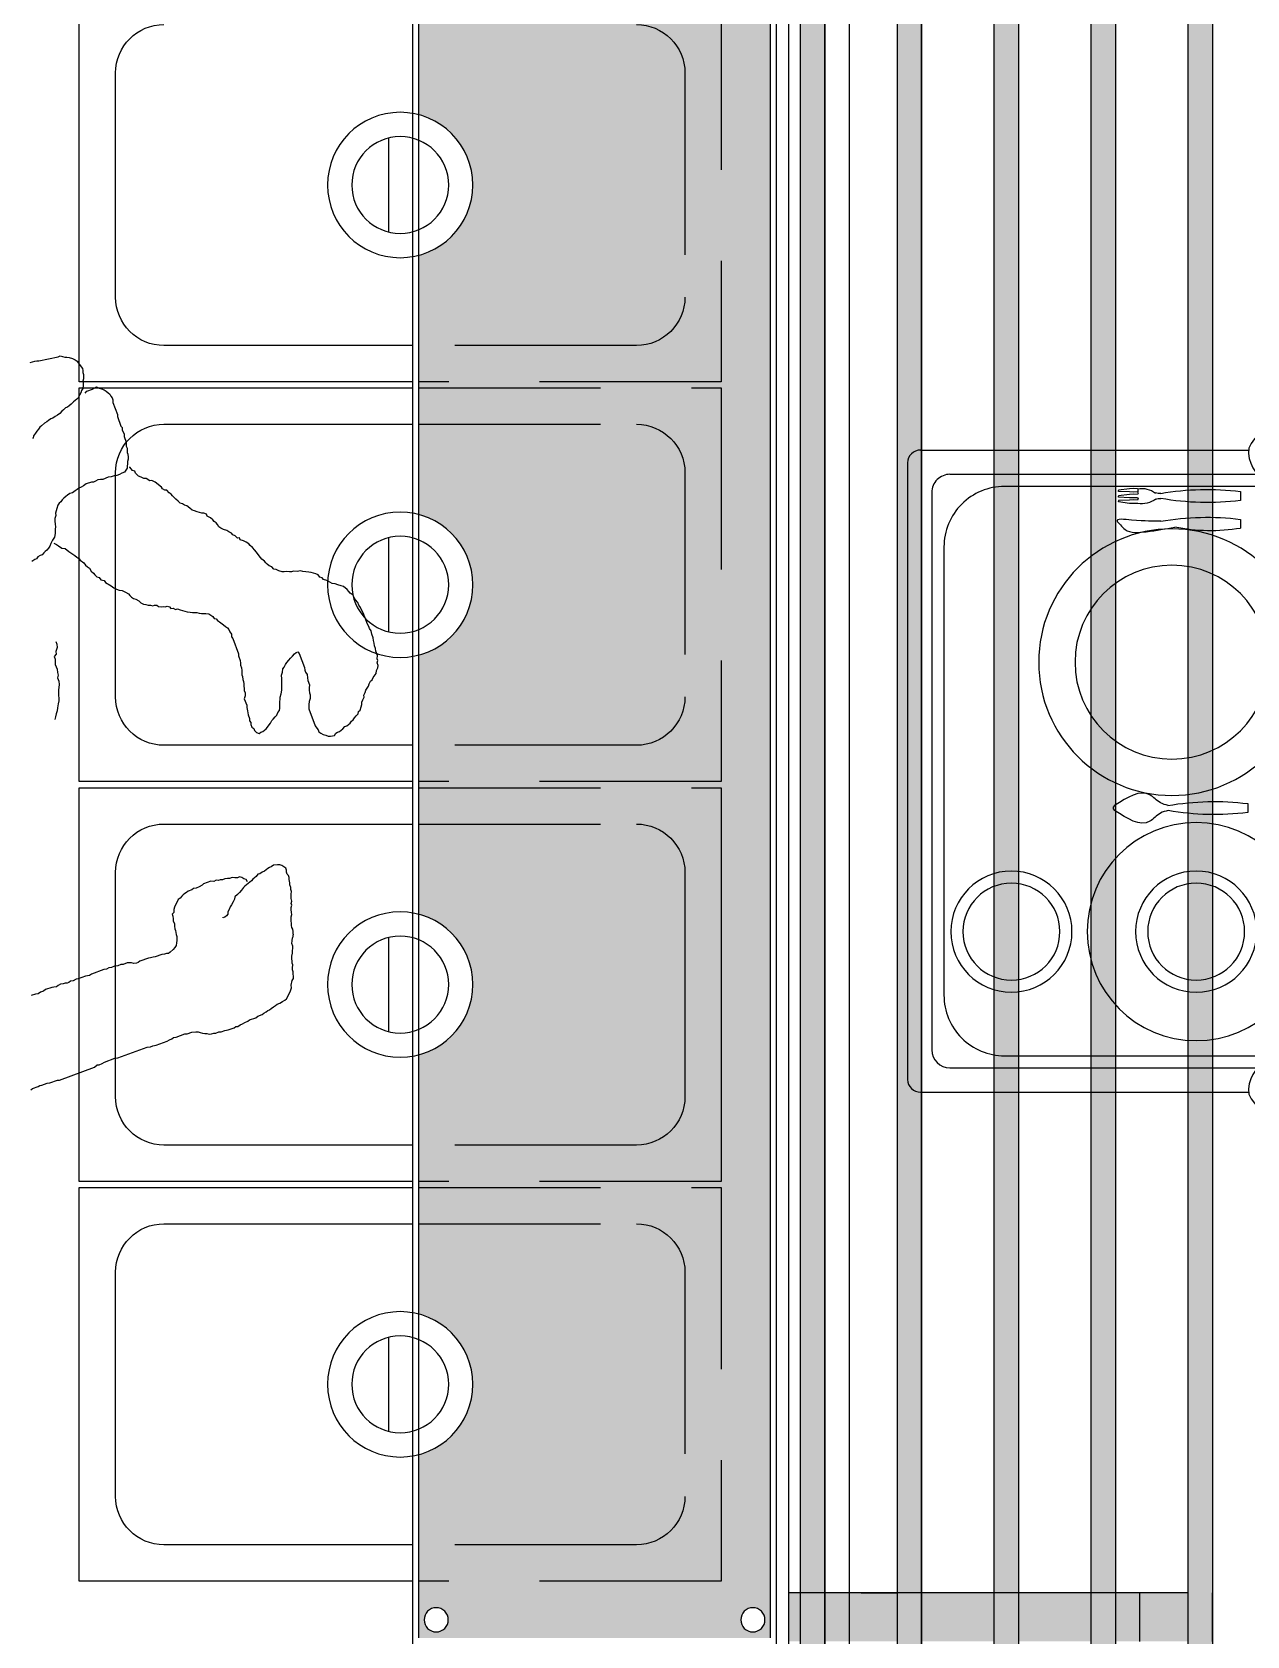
# Model space of a CAD drawing. Header units: millimetres. Extents: x 33350 to 35310, y -217097 to -211540.
# Drawn here: x 34331.1 to 34431.3, y -214251.4 to -214119 of the extents above; entities that cross this region are included whole.
import ezdxf

# ---------------------------------------------------------------- set-up
doc = ezdxf.new("R2010")
doc.units = ezdxf.units.MM
doc.header["$LTSCALE"] = 60
doc.header["$MEASUREMENT"] = 0
doc.linetypes.add('DASHED2', pattern=[0.375, 0.25, -0.125])
for name, color, linetype in [('BL-E', 32, 'Continuous'), ('OC-Mutfak_Ekipman', 252, 'Continuous'), ('OC-Tretuar', 70, 'Continuous'), ('TEFRIŞ', 223, 'Continuous')]:
    doc.layers.add(name, color=color, linetype=linetype)

# ---------------------------------------------------------------- blocks, each defined once
blk = doc.blocks.new('rt45')
at = {"layer": 'OC-Mutfak_Ekipman'}
h = blk.add_hatch(color=256, dxfattribs=at)
h.dxf.hatch_style = 1
h.paths.add_polyline_path([(33848.69, -214060.31), (33848.69, -214056.31), (33842.69, -214056.31), (33842.69, -214060.31)])
h.paths.add_polyline_path([(33840.69, -214060.31), (33840.69, -214056.31), (33834.69, -214056.31), (33834.69, -214060.31)])
h.paths.add_polyline_path([(33826.69, -214056.31), (33826.69, -214060.31), (33832.69, -214060.31), (33832.69, -214056.31)])
h.paths.add_polyline_path([(33824.69, -214060.31), (33824.69, -214056.31), (33818.69, -214056.31), (33818.69, -214060.31)])
h.paths.add_polyline_path([(33816.69, -214060.31), (33816.69, -214056.31), (33815.69, -214056.31), (33815.69, -214060.31)])
h.paths.add_polyline_path([(33842.69, -214247.78), (33842.69, -214251.78), (33848.69, -214251.78), (33848.69, -214247.78)])
h.paths.add_polyline_path([(33840.69, -214251.78), (33840.69, -214247.78), (33834.69, -214247.78), (33834.69, -214251.78)])
h.paths.add_polyline_path([(33832.69, -214251.78), (33832.69, -214247.78), (33826.69, -214247.78), (33826.69, -214251.78)])
h.paths.add_polyline_path([(33824.69, -214251.78), (33824.69, -214247.78), (33818.69, -214247.78), (33818.69, -214251.78)])
h.paths.add_polyline_path([(33816.69, -214251.78), (33816.69, -214247.78), (33815.69, -214247.78), (33815.69, -214251.78)])
at = {"layer": 'OC-Tretuar'}
h = blk.add_hatch(color=7, dxfattribs=at)
h.dxf.hatch_style = 1
h.paths.add_polyline_path([(33848.69, -214253.04, 0.414214), (33849.69, -214254.04, 0.414214), (33850.69, -214253.04), (33850.69, -214055.04, 0.414214), (33849.69, -214054.04, 0.414214), (33848.69, -214055.04)])
h.paths.add_polyline_path([(33840.69, -214253.04, 0.414214), (33841.69, -214254.04, 0.414214), (33842.69, -214253.04), (33842.69, -214055.04, 0.414214), (33841.69, -214054.04, 0.414214), (33840.69, -214055.04)])
h.paths.add_polyline_path([(33832.69, -214253.04, 0.414214), (33833.69, -214254.04, 0.414214), (33834.69, -214253.04), (33834.69, -214055.04, 0.414214), (33833.69, -214054.04, 0.414214), (33832.69, -214055.04)])
h.paths.add_polyline_path([(33826.69, -214055.04, 0.414214), (33825.69, -214054.04, 0.414214), (33824.69, -214055.04), (33824.69, -214253.04, 0.414214), (33825.69, -214254.04, 0.414214), (33826.69, -214253.04)])
h.paths.add_polyline_path([(33816.69, -214253.04, 0.414214), (33817.69, -214254.04, 0.414214), (33818.69, -214253.04), (33818.69, -214055.04, 0.414214), (33817.69, -214054.04, 0.414214), (33816.69, -214055.04)])
h = blk.add_hatch(dxfattribs=at)
h.set_pattern_fill('ANSI36', scale=5)
h.paths.add_polyline_path([(33785.19, -214116.33), (33785.19, -214123.78), (33803.15, -214123.78, 0.414214), (33807.15, -214119.78), (33807.15, -214101.28, 0.414214), (33803.15, -214097.28), (33785.19, -214097.28), (33785.19, -214104.73, -0.339937), (33789.65, -214110.53, -0.339937)])
h.paths.add_polyline_path([(33803.15, -214090.78, 0.414214), (33807.15, -214086.78), (33807.15, -214068.28, 0.414214), (33803.15, -214064.28), (33785.19, -214064.28), (33785.19, -214071.73, -0.339937), (33789.65, -214077.53, -0.339937), (33785.19, -214083.33), (33785.19, -214090.78)])
h.paths.add_polyline_path([(33814.19, -214056.59), (33785.19, -214056.59), (33785.19, -214061.28), (33810.15, -214061.28), (33810.15, -214093.78), (33785.19, -214093.78), (33785.19, -214094.28), (33810.15, -214094.28), (33810.15, -214126.78), (33785.19, -214126.78), (33785.19, -214127.28), (33810.15, -214127.28), (33810.15, -214159.78), (33785.19, -214159.78), (33785.19, -214160.28), (33810.15, -214160.28), (33810.15, -214192.78), (33785.19, -214192.78), (33785.19, -214193.28), (33810.15, -214193.28), (33810.15, -214225.78), (33785.19, -214225.78), (33785.19, -214251.59), (33814.19, -214251.59)])
h.paths.add_polyline_path([(33811.76, -214058.09, -1), (33813.76, -214058.09, -1)], flags=16)
h.paths.add_polyline_path([(33785.62, -214058.09, -1), (33787.62, -214058.09, -1)], flags=16)
h.paths.add_polyline_path([(33813.76, -214250.1, -1), (33811.76, -214250.1, -1)], flags=16)
h.paths.add_polyline_path([(33787.62, -214250.1, -1), (33785.62, -214250.1, -1)], flags=16)
h.paths.add_polyline_path([(33807.15, -214134.28, 0.414214), (33803.15, -214130.28), (33785.19, -214130.28), (33785.19, -214137.73, -0.339937), (33789.65, -214143.53, -0.339937), (33785.19, -214149.33), (33785.19, -214156.78), (33803.15, -214156.78, 0.414214), (33807.15, -214152.78)])
h.paths.add_polyline_path([(33807.15, -214167.28, 0.414214), (33803.15, -214163.28), (33785.19, -214163.28), (33785.19, -214170.73, -0.339937), (33789.65, -214176.53, -0.339937), (33785.19, -214182.33), (33785.19, -214189.78), (33803.15, -214189.78, 0.414214), (33807.15, -214185.78)])
h.paths.add_polyline_path([(33807.15, -214200.28, 0.414214), (33803.15, -214196.28), (33785.19, -214196.28), (33785.19, -214203.73, -0.339937), (33789.65, -214209.53, -0.339937), (33785.19, -214215.33), (33785.19, -214222.78), (33803.15, -214222.78, 0.414214), (33807.15, -214218.78)])
h = blk.add_hatch(dxfattribs=at)
h.set_pattern_fill('ANSI36', scale=5)
h.paths.add_polyline_path([(33807.15, -214068.28), (33807.15, -214086.78, -0.414214), (33803.15, -214090.78), (33785.19, -214090.78), (33785.19, -214093.78), (33810.15, -214093.78), (33810.15, -214061.28), (33785.19, -214061.28), (33785.19, -214064.28), (33803.15, -214064.28, -0.414214)])
h.paths.add_polyline_path([(33807.15, -214119.78, -0.414214), (33803.15, -214123.78), (33785.19, -214123.78), (33785.19, -214126.78), (33810.15, -214126.78), (33810.15, -214094.28), (33785.19, -214094.28), (33785.19, -214097.28), (33803.15, -214097.28, -0.414214), (33807.15, -214101.28)])
h.paths.add_polyline_path([(33810.15, -214127.28), (33785.19, -214127.28), (33785.19, -214130.28), (33803.15, -214130.28, -0.414214), (33807.15, -214134.28), (33807.15, -214152.78, -0.414214), (33803.15, -214156.78), (33785.19, -214156.78), (33785.19, -214159.78), (33810.15, -214159.78)])
h.paths.add_polyline_path([(33807.15, -214167.28), (33807.15, -214185.78, -0.414214), (33803.15, -214189.78), (33785.19, -214189.78), (33785.19, -214192.78), (33810.15, -214192.78), (33810.15, -214160.28), (33785.19, -214160.28), (33785.19, -214163.28), (33803.15, -214163.28, -0.414214)])
h.paths.add_polyline_path([(33810.15, -214193.28), (33785.19, -214193.28), (33785.19, -214196.28), (33803.15, -214196.28, -0.414214), (33807.15, -214200.28), (33807.15, -214218.78, -0.414214), (33803.15, -214222.78), (33785.19, -214222.78), (33785.19, -214225.78), (33810.15, -214225.78)])
at = {"layer": 'OC-Mutfak_Ekipman'}
for p, q in [((33815.69, -214254.09), (33815.69, -214054.09)), ((33815.69, -214254.09), (33815.69, -214054.34)), ((33816.69, -214055.04), (33816.69, -214253.04)), ((33818.69, -214055.04), (33818.69, -214253.04)), ((33818.69, -214253.04), (33818.69, -214055.04)), ((33824.69, -214055.04), (33824.69, -214253.04)), ((33826.69, -214055.04), (33826.69, -214253.04)), ((33826.69, -214253.04), (33826.69, -214055.04)), ((33832.69, -214055.04), (33832.69, -214253.04)), ((33834.69, -214253.04), (33834.69, -214055.04)), ((33840.69, -214055.04), (33840.69, -214253.04)), ((33842.69, -214253.04), (33842.69, -214055.04)), ((33848.69, -214055.04), (33848.69, -214253.04)), ((33850.69, -214253.04), (33850.69, -214055.04)), ((33784.69, -214056.09), (33784.69, -214252.09)), ((33785.19, -214056.59), (33785.19, -214251.59)), ((33814.19, -214251.59), (33814.19, -214056.59)), ((33814.69, -214252.09), (33814.69, -214056.09)), ((33815.69, -214060.31), (33815.69, -214056.31)), ((33815.69, -214060.31), (33815.69, -214056.31)), ((33844.69, -214056.31), (33844.69, -214060.31)), ((33850.69, -214056.31), (33850.69, -214060.31)), ((33818.69, -214060.31), (33815.69, -214060.31)), ((33816.69, -214060.31), (33815.69, -214060.31)), ((33824.69, -214060.31), (33818.69, -214060.31)), ((33826.69, -214060.31), (33820.69, -214060.31)), ((33824.69, -214060.31), (33821.69, -214060.31)), ((33821.69, -214060.31), (33824.69, -214060.31)), ((33832.69, -214060.31), (33826.69, -214060.31)), ((33834.69, -214060.31), (33828.69, -214060.31)), ((33840.69, -214060.31), (33834.69, -214060.31)), ((33842.69, -214060.31), (33836.69, -214060.31)), ((33848.69, -214060.31), (33842.69, -214060.31)), ((33784.69, -214061.28), (33757.15, -214061.28)), ((33757.15, -214061.28), (33757.15, -214093.78)), ((33784.69, -214064.28), (33764.15, -214064.28)), ((33760.15, -214068.28), (33760.15, -214086.78)), ((33782.69, -214081.41), (33782.69, -214073.64)), ((33784.69, -214073.67), (33784.69, -214081.39)), ((33764.15, -214090.78), (33784.69, -214090.78)), ((33757.15, -214093.78), (33784.69, -214093.78)), ((33784.69, -214094.28), (33757.15, -214094.28)), ((33757.15, -214094.28), (33757.15, -214126.78)), ((33810.15, -214126.78), (33810.15, -214094.28)), ((33784.69, -214097.28), (33764.15, -214097.28)), ((33760.15, -214101.28), (33760.15, -214119.78)), ((33807.15, -214119.78), (33807.15, -214101.28)), ((33782.69, -214114.41), (33782.69, -214106.64)), ((33784.69, -214106.67), (33784.69, -214114.39)), ((33764.15, -214123.78), (33784.69, -214123.78)), ((33757.15, -214126.78), (33784.69, -214126.78)), ((33784.69, -214127.28), (33757.15, -214127.28)), ((33757.15, -214127.28), (33757.15, -214159.78)), ((33784.69, -214130.28), (33764.15, -214130.28)), ((33760.15, -214134.28), (33760.15, -214152.78)), ((33782.69, -214147.41), (33782.69, -214139.64)), ((33784.69, -214139.67), (33784.69, -214147.39)), ((33764.15, -214156.78), (33784.69, -214156.78)), ((33757.15, -214159.78), (33784.69, -214159.78)), ((33757.15, -214160.28), (33757.15, -214192.78)), ((33784.69, -214160.28), (33757.15, -214160.28)), ((33784.69, -214163.28), (33764.15, -214163.28)), ((33760.15, -214167.28), (33760.15, -214185.78)), ((33782.69, -214180.41), (33782.69, -214172.64)), ((33784.69, -214172.67), (33784.69, -214180.39))]:
    blk.add_line(p, q, dxfattribs=at)
at = {"layer": 'OC-Mutfak_Ekipman', "linetype": 'DASHED2'}
for p, q in [((33810.15, -214061.28), (33785.19, -214061.28)), ((33810.15, -214093.78), (33810.15, -214061.28)), ((33803.15, -214064.28), (33785.19, -214064.28)), ((33807.15, -214086.78), (33807.15, -214068.28)), ((33785.19, -214090.78), (33803.15, -214090.78)), ((33785.19, -214093.78), (33810.15, -214093.78)), ((33810.15, -214094.28), (33785.19, -214094.28)), ((33803.15, -214097.28), (33785.19, -214097.28)), ((33785.19, -214123.78), (33803.15, -214123.78)), ((33785.19, -214126.78), (33810.15, -214126.78)), ((33810.15, -214127.28), (33785.19, -214127.28)), ((33810.15, -214159.78), (33810.15, -214127.28)), ((33803.15, -214130.28), (33785.19, -214130.28)), ((33807.15, -214152.78), (33807.15, -214134.28)), ((33785.19, -214156.78), (33803.15, -214156.78)), ((33785.19, -214159.78), (33810.15, -214159.78)), ((33810.15, -214160.28), (33785.19, -214160.28)), ((33810.15, -214192.78), (33810.15, -214160.28)), ((33803.15, -214163.28), (33785.19, -214163.28)), ((33807.15, -214185.78), (33807.15, -214167.28))]:
    blk.add_line(p, q, dxfattribs=at)
at = {"layer": 'OC-Mutfak_Ekipman'}
blk.add_lwpolyline([(33750.69, -214054.09), (33750.69, -214254.09), (33815.69, -214254.09), (33815.69, -214054.09)], close=True, dxfattribs=at)
for centre, radius in [((33786.62, -214058.09), 1), ((33812.76, -214058.09), 1), ((33783.65, -214077.53), 6), ((33783.65, -214077.53), 4), ((33783.65, -214110.53), 6), ((33783.65, -214110.53), 4), ((33783.65, -214143.53), 6), ((33783.65, -214143.53), 4), ((33783.65, -214176.53), 6), ((33783.65, -214176.53), 4)]:
    blk.add_circle(centre, radius, dxfattribs=at)
for centre, start, end in [((33764.15, -214068.28), 90, 180), ((33764.15, -214086.78), 180, 270), ((33764.15, -214101.28), 90, 180), ((33803.15, -214101.28), 0, 90), ((33764.15, -214119.78), 180, 270), ((33803.15, -214119.78), 270, 0), ((33764.15, -214134.28), 90, 180), ((33764.15, -214152.78), 180, 270), ((33764.15, -214167.28), 90, 180), ((33764.15, -214185.78), 180, 270)]:
    blk.add_arc(centre, 4, start, end, dxfattribs=at)
at = {"layer": 'OC-Mutfak_Ekipman', "linetype": 'DASHED2'}
for centre, start, end in [((33803.15, -214068.28), 0, 90), ((33803.15, -214086.78), 270, 0), ((33803.15, -214134.28), 0, 90), ((33803.15, -214152.78), 270, 0), ((33803.15, -214167.28), 0, 90), ((33803.15, -214185.78), 270, 0)]:
    blk.add_arc(centre, 4, start, end, dxfattribs=at)
blk = doc.blocks.new('insan')
at = {"color": 7, "extrusion": (0, 0, -1)}
for p, q in [((6418.02, 3168.36), (6445.1, 3168.36)), ((6416.95, 3116.4), (6416.95, 3167.32)), ((6420.45, 3166.36), (6445.86, 3166.36)), ((6449.56, 3166.36), (6450.45, 3166.36)), ((6453.95, 3117.5), (6453.95, 3166.22)), ((6418.95, 3118.86), (6418.95, 3164.86)), ((6451.95, 3118.86), (6451.95, 3164.86)), ((6420.45, 3117.36), (6445.86, 3117.36)), ((6449.56, 3117.36), (6450.45, 3117.36)), ((6418.02, 3115.36), (6445.1, 3115.36))]:
    blk.add_line(p, q, dxfattribs=at)
at = {"color": 7}
for p, q in [((6445.03, 3144.54), (6445.03, 3145.28)), ((6444.42, 3121.08), (6444.42, 3121.82)), ((6444.42, 3118.78), (6444.42, 3119.52))]:
    blk.add_line(p, q, dxfattribs=at)
for points in [[(6453.95, 3166.22), (6453.95, 3117.5)], [(6434.04, 3144.7), (6433.91, 3144.84), (6433.91, 3144.97), (6434.04, 3145.12)], [(6435.94, 3119.76), (6435.63, 3119.78), (6435.28, 3119.76), (6434.36, 3119.63), (6434.36, 3119.6)], [(6435.94, 3119.49), (6435.63, 3119.47), (6435.28, 3119.49), (6434.36, 3119.53), (6434.36, 3119.61)], [(6435.94, 3119.29), (6435.63, 3119.3), (6435.28, 3119.29), (6434.36, 3119.24), (6434.36, 3119.16)], [(6435.94, 3119.02), (6435.63, 3119), (6435.28, 3119.02), (6434.36, 3119.14), (6434.36, 3119.17)], [(6435.94, 3118.82), (6435.63, 3118.83), (6435.28, 3118.82), (6434.36, 3118.77), (6434.36, 3118.69)], [(6435.94, 3118.55), (6435.63, 3118.53), (6435.28, 3118.55), (6434.36, 3118.67), (6434.36, 3118.7)]]:
    blk.add_lwpolyline(points, dxfattribs=at)
blk.add_lwpolyline([(6445.95, 3118.36), (6424.95, 3118.36, -0.414214), (6419.95, 3123.36), (6419.95, 3160.36, -0.414214), (6424.95, 3165.36), (6445.95, 3165.36, -0.414214), (6450.95, 3160.36), (6450.95, 3123.36, -0.414214)], format="xyb", close=True, dxfattribs=at)
at = {"color": 7, "extrusion": (0, 0, -1)}
for points in [[(-6488.23, 3141.86, -0.0182), (-6488.21, 3142.29, -0.132444), (-6487.25, 3146.03, -0.106688), (-6484.09, 3149.6, -0.083199), (-6479.64, 3151.84, -0.071851), (-6473.94, 3152.73, -0.071851), (-6468.23, 3151.99, -0.083199), (-6463.72, 3149.86, -0.106688), (-6460.47, 3146.38, -0.132444), (-6459.41, 3142.66, -0.027194), (-6459.44, 3141.86, -0.106688)], [(-6488.23, 3141.86, 0.0182), (-6488.21, 3141.43, 0.132444), (-6487.25, 3137.69, 0.106688), (-6484.09, 3134.12, 0.083199), (-6479.64, 3131.88, 0.071851), (-6473.94, 3130.98, 0.071851), (-6468.23, 3131.73, 0.083199), (-6463.72, 3133.86, 0.106688), (-6460.47, 3137.34, 0.132444), (-6459.41, 3141.05, 0.027194), (-6459.44, 3141.86, 0.106688)]]:
    blk.add_lwpolyline(points, format="xyb", dxfattribs=at)
at = {"color": 7}
for centre, radius in [((6440.77, 3155.11), 9), ((6425.52, 3155.11), 5), ((6425.52, 3155.11), 4), ((6440.77, 3155.11), 5), ((6440.77, 3155.11), 4), ((6438.77, 3132.87), 11), ((6438.77, 3132.87), 8)]:
    blk.add_circle(centre, radius, dxfattribs=at)
at = {"color": 7, "extrusion": (0, 0, -1)}
for centre, radius, start, end in [((-6503.67, 2965.5), 211.07, 75.5925, 79.0832), ((-6471.69, 3169.2), 8.74, 344.8699, 23.9155), ((-6475.36, 3163), 12.73, 17.9406, 49.1174), ((-6462.32, 3139.48), 33.48, 98.0908, 122.6929), ((-6448.68, 3166.89), 3.92, 24.5005, 129.0625), ((-6418.01, 3167.3), 1.06, 0.7469, 90.7469), ((-6447.71, 3168.2), 2.61, 220.1096, 6.9298), ((-6477.1, 3162.24), 6.34, 19.4299, 146.2696), ((-6455.09, 3212.98), 46.77, 259.9533, 276.6151), ((-6519.58, 3259.23), 108.14, 297.1029, 301.3925), ((-6420.45, 3164.86), 1.5, 0, 90), ((-6450.45, 3164.86), 1.5, 90, 180), ((-6463.01, 3152.83), 23.29, 146.2696, 191.8437), ((-6645.12, 3071.67), 197.21, 23.462, 28.3495), ((-6506.95, 3151.71), 37.99, 0.7058, 19.4299), ((-6445.38, 3141.86), 44.02, 150.4943, 209.5057), ((-6462.6, 3136.72), 23.91, 68.7824, 104.8017), ((-6466.75, 3169.93), 24.21, 284.8345, 301.92), ((-6466.75, 3113.78), 24.21, 58.08, 75.1655), ((-6463.01, 3130.89), 23.29, 168.1563, 213.7304), ((-6645.12, 3212.05), 197.21, 331.6505, 336.538), ((-6506.95, 3132.01), 37.99, 340.5701, 359.2942), ((-6462.6, 3147), 23.91, 255.1983, 291.2176), ((-6519.58, 3024.48), 108.14, 58.6075, 62.8971), ((-6477.1, 3121.48), 6.34, 213.7304, 340.5701), ((-6420.45, 3118.86), 1.5, 270, 0), ((-6447.71, 3115.52), 2.61, 353.0702, 139.8904), ((-6450.45, 3118.86), 1.5, 180, 270), ((-6455.09, 3070.74), 46.77, 83.3849, 100.0467), ((-6471.69, 3114.51), 8.74, 336.0845, 15.1301), ((-6475.36, 3120.72), 12.73, 310.8826, 342.0594), ((-6418.01, 3116.42), 1.06, 269.2531, 359.2531), ((-6462.32, 3144.24), 33.48, 237.3071, 261.9092), ((-6448.68, 3116.83), 3.92, 230.9375, 335.4995), ((-6503.67, 3318.22), 211.07, 280.9168, 284.4075), ((-6465.1, 3118.24), 7.41, 254.905, 280.9168)]:
    blk.add_arc(centre, radius, start, end, dxfattribs=at)
at = {"color": 7}
for centre, radius, start, end in [((6442.27, 3166.59), 22.22, 260.0863, 277.1271), ((6442.29, 3123.23), 22.22, 82.9046, 99.9137), ((6441.98, 3106.87), 15.15, 80.7012, 101.311), ((6441.67, 3143.13), 22.22, 260.0863, 277.1271), ((6435.81, 3119.39), 0.163, 322.5235, 37.7428), ((6436.28, 3117.87), 1.92, 53.1475, 99.6617), ((6437.72, 3120.2), 0.849, 249.9904, 279.0141), ((6441.68, 3097.47), 22.22, 82.9046, 99.9137), ((6435.81, 3118.92), 0.163, 322.5235, 37.7428), ((6436.26, 3120.44), 1.92, 260.3383, 306.8525), ((6435.5, 3118.68), 0.466, 343.1399, 17.0547), ((6437.71, 3118.1), 0.849, 80.9859, 110.0096), ((6441.67, 3140.83), 22.22, 260.0863, 277.1271)]:
    blk.add_arc(centre, radius, start, end, dxfattribs=at)
for points, knots in [([(6438.45, 3145.12), (6438.23, 3145.17), (6437.66, 3145.32), (6436.51, 3146.7), (6435.09, 3145.79), (6434.04, 3145.12)], [0, 0, 0, 0, 0.665409, 1.758876, 4.792994, 4.792994, 4.792994, 4.792994]), ([(6438.45, 3144.7), (6438.23, 3144.64), (6437.66, 3144.49), (6436.51, 3143.12), (6435.09, 3144.03), (6434.04, 3144.7)], [0, 0, 0, 0, 0.665409, 1.758876, 4.792994, 4.792994, 4.792994, 4.792994]), ([(6437.84, 3121.24), (6437.22, 3121.24), (6436.29, 3121.24), (6433.89, 3120.97), (6434.58, 3121.58), (6435.13, 3122.25), (6436.95, 3122.09), (6438.25, 3121.86), (6439, 3121.72)], [0, 0, 0, 0, 2.397924, 3.60794, 4.016411, 4.564174, 6.316969, 8.70047, 8.70047, 8.70047, 8.70047])]:
    blk.add_open_spline(points, degree=3, knots=knots, dxfattribs=at)
blk = doc.blocks.new('İNSAN-1')
for p, q in [((-36.31, -11.49), (-36.66, -13.08)), ((-36.3, -11.14), (-36.31, -11.31)), ((-36.31, -11.31), (-36.31, -11.49)), ((-36.17, -10.77), (-36.3, -11.14)), ((-31.16, -11.96), (-30.94, -11.69)), ((-30.94, -11.69), (-30.83, -11.55)), ((-30.83, -11.55), (-30.67, -11.44)), ((-30.67, -11.44), (-30.51, -11.32)), ((-30.51, -11.32), (-30.35, -11.2)), ((-30.35, -11.2), (-30.12, -11.05)), ((-30.12, -11.05), (-29.92, -11)), ((-29.92, -11), (-29.9, -10.95)), ((-20.59, -12.01), (-20.48, -11.88)), ((-20.48, -11.88), (-20.31, -11.76)), ((-20.31, -11.76), (-20.26, -11.6)), ((-20.26, -11.6), (-20.13, -11.41)), ((-20.13, -11.41), (-19.97, -11.29)), ((-19.97, -11.29), (-19.91, -11.14)), ((-19.91, -11.14), (-19.76, -10.9)), ((15.58, -12.04), (15.71, -11.86)), ((15.71, -11.86), (15.8, -11.61)), ((15.8, -11.61), (15.93, -11.42)), ((15.93, -11.42), (15.95, -11.2)), ((15.95, -11.2), (16.08, -10.84)), ((23.48, -11.73), (23.31, -12.18)), ((23.49, -11.55), (23.48, -11.73)), ((23.59, -11.42), (23.49, -11.55)), ((23.76, -10.96), (23.59, -11.42)), ((23.87, -10.83), (23.76, -10.96)), ((-36.66, -13.08), (-36.72, -13.23)), ((-36.72, -13.23), (-36.67, -13.43)), ((-32.15, -13.37), (-31.97, -13.2)), ((-31.97, -13.2), (-31.84, -13.01)), ((-31.84, -13.01), (-31.72, -12.83)), ((-31.72, -12.83), (-31.59, -12.64)), ((-31.59, -12.64), (-31.53, -12.48)), ((-31.53, -12.48), (-31.4, -12.29)), ((-31.4, -12.29), (-31.29, -12.15)), ((-31.29, -12.15), (-31.16, -11.96)), ((-24.67, -13.29), (-24.56, -13.15)), ((-24.56, -13.15), (-24.4, -13.04)), ((-24.4, -13.04), (-24.13, -12.96)), ((-24.13, -12.96), (-23.93, -12.91)), ((-23.93, -12.91), (-23.74, -12.86)), ((-23.74, -12.86), (-23.56, -12.87)), ((-23.56, -12.87), (-23.3, -12.79)), ((-23.3, -12.79), (-23.07, -12.81)), ((-23.07, -12.81), (-22.84, -12.84)), ((-22.84, -12.84), (-22.62, -12.86)), ((-22.62, -12.86), (-22.42, -12.82)), ((-22.42, -12.82), (-22.25, -12.82)), ((-22.25, -12.82), (-22.07, -12.83)), ((-22.07, -12.83), (-21.75, -12.77)), ((-21.75, -12.77), (-21.52, -12.62)), ((-21.52, -12.62), (-21.23, -12.48)), ((-21.26, -12.71), (-21.16, -12.93)), ((-21.23, -12.48), (-21.02, -12.39)), ((-21.16, -12.93), (-21.04, -13.09)), ((-21.04, -13.09), (-20.86, -13.39)), ((-21.02, -12.39), (-20.86, -12.27)), ((-20.86, -12.27), (-20.7, -12.15)), ((-20.7, -12.15), (-20.59, -12.01)), ((-13.14, -12.89), (-12.94, -12.96)), ((-12.94, -12.96), (-12.66, -12.99)), ((-12.66, -12.99), (-12.32, -12.89)), ((-12.32, -12.89), (-12.1, -12.9)), ((-12.1, -12.9), (-11.9, -12.75)), ((-11.9, -12.75), (-11.7, -12.82)), ((-11.7, -12.82), (-11.48, -12.83)), ((-11.48, -12.83), (-11.26, -12.83)), ((-11.26, -12.83), (-10.86, -12.98)), ((-10.86, -12.98), (-10.58, -13.01)), ((-10.58, -13.01), (-10.38, -13.08)), ((-10.38, -13.08), (-10.14, -13.02)), ((-10.14, -13.02), (-9.87, -13.12)), ((-9.87, -13.12), (-9.59, -13.15)), ((-9.59, -13.15), (-9.12, -13.1)), ((-9.12, -13.1), (-8.9, -13.11)), ((-8.9, -13.11), (-8.68, -13.11)), ((-8.68, -13.11), (-8.46, -13.12)), ((-8.46, -13.12), (-8.24, -13.13)), ((-8.24, -13.13), (-7.99, -13.07)), ((-7.99, -13.07), (-7.68, -13.03)), ((-7.68, -13.03), (-7.43, -12.98)), ((-7.43, -12.98), (-7.19, -12.92)), ((-7.19, -12.92), (-6.94, -12.86)), ((-6.94, -12.86), (-6.7, -12.8)), ((15.13, -13.26), (15.26, -13.08)), ((15.26, -13.08), (15.37, -12.94)), ((15.37, -12.94), (15.39, -12.72)), ((15.39, -12.72), (15.4, -12.55)), ((15.4, -12.55), (15.58, -12.04)), ((23.06, -13.18), (22, -16.08)), ((23.07, -13.01), (23.06, -13.18)), ((23.29, -12.4), (23.07, -13.01)), ((23.31, -12.18), (23.29, -12.4)), ((-36.67, -13.43), (-36.63, -13.62)), ((-36.63, -13.62), (-36.63, -13.8)), ((-36.63, -13.8), (-36.58, -13.99)), ((-36.58, -13.99), (-36.5, -14.26)), ((-36.5, -14.26), (-36.41, -14.47)), ((-36.41, -14.47), (-36.29, -14.63)), ((-33.14, -14.61), (-33.03, -14.47)), ((-33.03, -14.47), (-32.92, -14.33)), ((-32.92, -14.33), (-32.74, -14.16)), ((-32.74, -14.16), (-32.61, -13.97)), ((-32.61, -13.97), (-32.5, -13.84)), ((-32.5, -13.84), (-32.45, -13.68)), ((-32.45, -13.68), (-32.26, -13.51)), ((-32.26, -13.51), (-32.15, -13.37)), ((-25.69, -14.63), (-25.58, -14.49)), ((-25.58, -14.49), (-25.43, -14.25)), ((-25.43, -14.25), (-25.36, -14.04)), ((-25.36, -14.04), (-25.23, -13.85)), ((-25.23, -13.85), (-25.12, -13.72)), ((-25.12, -13.72), (-24.99, -13.53)), ((-24.99, -13.53), (-24.83, -13.41)), ((-24.83, -13.41), (-24.67, -13.29)), ((-20.86, -13.39), (-20.83, -13.64)), ((-20.83, -13.64), (-20.59, -13.96)), ((-20.59, -13.96), (-20.48, -14.12)), ((-20.48, -14.12), (-20.36, -14.29)), ((-20.36, -14.29), (-20.24, -14.45)), ((-20.24, -14.45), (-20.12, -14.61)), ((14.71, -14.72), (14.72, -14.55)), ((14.72, -14.55), (14.86, -14.31)), ((14.86, -14.31), (14.89, -14.09)), ((14.89, -14.09), (14.99, -13.96)), ((14.99, -13.96), (15.05, -13.81)), ((15.05, -13.64), (15.11, -13.48)), ((15.05, -13.81), (15.05, -13.64)), ((15.11, -13.48), (15.13, -13.26)), ((-36.29, -14.63), (-36.15, -14.74)), ((-36.15, -14.74), (-36.01, -14.85)), ((-36.01, -14.85), (-35.82, -14.98)), ((-35.82, -14.98), (-35.69, -15.09)), ((-35.69, -15.09), (-35.51, -15.1)), ((-35.51, -15.1), (-35.34, -15.1)), ((-35.34, -15.1), (-35.18, -15.16)), ((-35.18, -15.16), (-35, -15.16)), ((-35, -15.16), (-34.83, -15.17)), ((-34.83, -15.17), (-34.63, -15.12)), ((-34.63, -15.12), (-34.46, -15.13)), ((-34.46, -15.13), (-34.28, -15.13)), ((-34.28, -15.13), (-34.04, -15.11)), ((-34.04, -15.11), (-33.87, -14.99)), ((-33.8, -15.43), (-33.97, -15.9)), ((-33.87, -14.99), (-33.68, -14.94)), ((-33.64, -15.31), (-33.8, -15.43)), ((-33.68, -14.94), (-33.47, -14.84)), ((-33.47, -14.84), (-33.25, -14.74)), ((-33.25, -14.74), (-33.14, -14.61)), ((-26.31, -15.82), (-26.16, -15.4)), ((-26.31, -16), (-26.31, -15.82)), ((-26.16, -15.4), (-26.01, -15.16)), ((-26.01, -15.16), (-25.88, -14.97)), ((-25.88, -14.97), (-25.8, -14.77)), ((-25.8, -14.77), (-25.69, -14.63)), ((-20.12, -14.61), (-20, -14.77)), ((-20, -14.77), (-19.87, -14.88)), ((-19.87, -14.88), (-19.63, -15.2)), ((-19.63, -15.2), (-19.44, -15.33)), ((-19.44, -15.33), (-19.32, -15.49)), ((-19.32, -15.49), (-19.21, -15.66)), ((-19.21, -15.66), (-18.96, -15.8)), ((-18.96, -15.8), (-18.79, -15.99)), ((13.93, -16.85), (14.3, -15.84)), ((14.3, -15.84), (14.43, -15.65)), ((14.43, -15.65), (14.49, -15.33)), ((14.49, -15.33), (14.71, -14.72)), ((-34.1, -16.09), (-34.16, -16.24)), ((-34.16, -16.24), (-34.06, -16.46)), ((-33.97, -15.9), (-34.1, -16.09)), ((-34.06, -16.46), (-34.01, -16.65)), ((-34.01, -16.65), (-33.91, -16.87)), ((-33.91, -16.87), (-33.8, -17.03)), ((-33.8, -17.03), (-33.68, -17.19)), ((-33.68, -17.19), (-33.56, -17.35)), ((-26.7, -17.21), (-26.53, -16.75)), ((-26.53, -16.57), (-26.5, -16.34)), ((-26.53, -16.75), (-26.53, -16.57)), ((-26.5, -16.34), (-26.37, -16.15)), ((-26.37, -16.15), (-26.31, -16)), ((-18.79, -15.99), (-18.66, -16.09)), ((-18.66, -16.09), (-18.49, -16.28)), ((-18.49, -16.28), (-18.44, -16.47)), ((-18.44, -16.47), (-18.25, -16.6)), ((-18.25, -16.6), (-18.17, -16.87)), ((-18.17, -16.87), (-18.03, -16.97)), ((-18.03, -16.97), (-17.73, -17.44)), ((13.78, -17.26), (13.9, -17.07)), ((13.9, -17.07), (13.93, -16.85)), ((21.58, -16.9), (21.26, -17.76)), ((21.7, -16.72), (21.58, -16.9)), ((21.8, -16.46), (21.7, -16.72)), ((22, -16.08), (21.8, -16.29)), ((21.8, -16.29), (21.8, -16.46)), ((-33.56, -17.35), (-33.4, -17.41)), ((-33.4, -17.41), (-33.27, -17.52)), ((-33.27, -17.52), (-33.11, -17.58)), ((-33.11, -17.58), (-32.88, -17.6)), ((-32.88, -17.6), (-31.89, -17.97)), ((-31.89, -17.97), (-31.72, -17.97)), ((-31.72, -17.97), (-30.93, -18.26)), ((-30.93, -18.26), (-30.8, -18.37)), ((-30.8, -18.37), (-30.62, -18.37)), ((-30.62, -18.37), (-30.26, -18.51)), ((-30.26, -18.51), (-30.08, -18.51)), ((-30.08, -18.51), (-29.61, -18.69)), ((-27.13, -18.54), (-27.05, -18.33)), ((-27.05, -18.33), (-26.92, -18.14)), ((-26.92, -18.14), (-26.85, -17.93)), ((-26.85, -17.93), (-26.82, -17.7)), ((-26.82, -17.7), (-26.73, -17.44)), ((-26.73, -17.44), (-26.7, -17.21)), ((-17.73, -17.44), (-17.58, -17.67)), ((-17.58, -17.67), (-17.48, -17.89)), ((-17.48, -17.89), (-17.38, -18.1)), ((-17.38, -18.1), (-17.36, -18.35)), ((-17.36, -18.35), (-17.22, -18.63)), ((13.39, -18.78), (13.52, -18.43)), ((13.52, -18.26), (13.62, -18)), ((13.52, -18.43), (13.52, -18.26)), ((13.62, -18), (13.66, -17.73)), ((13.66, -17.73), (13.75, -17.48)), ((13.75, -17.48), (13.78, -17.26)), ((21.23, -17.99), (20.34, -20.42)), ((21.26, -17.76), (21.23, -17.99)), ((-29.61, -18.69), (-29.44, -18.69)), ((-29.44, -18.69), (-29.26, -18.7)), ((-29.26, -18.7), (-29.11, -18.76)), ((-29.11, -18.76), (-28.93, -18.76)), ((-28.93, -18.76), (-28.75, -18.77)), ((-28.75, -18.77), (-28.6, -18.82)), ((-28.6, -18.82), (-28.37, -18.85)), ((-28.37, -18.85), (-28.19, -18.85)), ((-28.19, -18.85), (-28, -18.81)), ((-28, -18.81), (-27.82, -18.81)), ((-27.82, -18.81), (-27.63, -18.77)), ((-27.63, -18.77), (-27.45, -18.77)), ((-27.53, -18.98), (-27.58, -18.96)), ((-27.39, -19.09), (-27.53, -18.98)), ((-27.45, -18.77), (-27.29, -18.65)), ((-27.26, -19.2), (-27.39, -19.09)), ((-27.29, -18.65), (-27.13, -18.54)), ((-27.21, -19.39), (-27.26, -19.2)), ((-27.05, -19.45), (-27.21, -19.39)), ((-26.92, -19.56), (-27.05, -19.45)), ((-26.8, -19.72), (-26.92, -19.56)), ((-26.7, -19.94), (-26.8, -19.72)), ((-17.22, -18.63), (-17.07, -18.87)), ((-17.07, -18.87), (-16.94, -18.98)), ((-16.94, -18.98), (-16.82, -19.14)), ((-16.82, -19.14), (-16.7, -19.3)), ((-16.7, -19.3), (-16.65, -19.49)), ((-16.65, -19.49), (-16.5, -19.73)), ((-16.5, -19.73), (-16.33, -19.91)), ((12.98, -20.53), (13.24, -19.82)), ((13.24, -19.82), (13.34, -19.69)), ((13.34, -19.69), (13.4, -19.54)), ((13.38, -18.96), (13.39, -18.78)), ((13.38, -19.13), (13.38, -18.96)), ((13.42, -19.32), (13.38, -19.13)), ((13.4, -19.54), (13.42, -19.32)), ((-26.6, -20.15), (-26.7, -19.94)), ((-26.61, -20.33), (-26.6, -20.15)), ((-26.42, -20.63), (-26.61, -20.33)), ((-26.43, -20.81), (-26.42, -20.63)), ((-26.3, -21.09), (-26.43, -20.81)), ((-25.89, -21.6), (-26.3, -21.09)), ((-16.33, -19.91), (-16.23, -20.12)), ((-16.23, -20.12), (-16.19, -20.32)), ((-16.19, -20.32), (-16.14, -20.51)), ((-16.1, -20.88), (-16.16, -21.04)), ((-16.16, -21.04), (-16.16, -21.21)), ((-16.14, -20.51), (-16.14, -20.69)), ((-16.14, -20.69), (-16.1, -20.88)), ((12.68, -21.64), (12.89, -21.08)), ((12.89, -21.08), (12.9, -20.91)), ((12.9, -20.91), (12.97, -20.7)), ((12.97, -20.7), (12.98, -20.53)), ((20.18, -21.17), (19.84, -22.08)), ((20.22, -20.9), (20.18, -21.17)), ((20.3, -20.69), (20.22, -20.9)), ((20.34, -20.42), (20.3, -20.69)), ((-25.75, -21.7), (-25.89, -21.6)), ((-25.63, -21.87), (-25.75, -21.7)), ((-25.64, -22.04), (-25.63, -21.87)), ((-25.42, -22.24), (-25.64, -22.04)), ((-25.3, -22.4), (-25.42, -22.24)), ((-25.16, -22.51), (-25.3, -22.4)), ((-16.16, -21.21), (-16.04, -21.37)), ((-16.01, -21.92), (-16.06, -22.08)), ((-16.06, -22.08), (-16.02, -22.27)), ((-16, -21.57), (-16.05, -21.73)), ((-16.05, -21.73), (-16.01, -21.92)), ((-16.04, -21.37), (-16, -21.57)), ((-16.02, -22.27), (-15.88, -22.38)), ((-15.88, -22.38), (-15.89, -22.56)), ((9.21, -22.61), (9.37, -22.49)), ((9.37, -22.49), (9.52, -22.55)), ((12.28, -22.58), (12.49, -22.31)), ((12.49, -22.31), (12.6, -22.18)), ((12.6, -22.01), (12.66, -21.86)), ((12.6, -22.18), (12.6, -22.01)), ((12.66, -21.86), (12.68, -21.64)), ((19.64, -22.47), (19.54, -22.6)), ((19.72, -22.27), (19.64, -22.47)), ((19.84, -22.08), (19.72, -22.27)), ((-24.91, -22.78), (-25.16, -22.51)), ((-24.74, -22.97), (-24.91, -22.78)), ((-24.57, -23.15), (-24.74, -22.97)), ((-24.52, -23.34), (-24.57, -23.15)), ((-24.4, -23.5), (-24.52, -23.34)), ((-24.36, -23.7), (-24.4, -23.5)), ((-24.15, -23.95), (-24.36, -23.7)), ((-15.89, -22.56), (-15.79, -22.77)), ((-15.79, -22.77), (-15.85, -22.93)), ((-15.85, -22.93), (-15.75, -23.14)), ((-15.75, -23.14), (-15.7, -23.34)), ((-15.7, -23.34), (-15.61, -23.72)), ((-15.61, -23.72), (-15.58, -23.97)), ((7.34, -24.1), (7.45, -23.8)), ((7.45, -23.8), (7.56, -23.67)), ((7.56, -23.67), (7.66, -23.53)), ((7.66, -23.53), (7.77, -23.4)), ((7.77, -23.4), (7.88, -23.27)), ((7.88, -23.27), (8.03, -23.15)), ((8.03, -23.15), (8.16, -22.97)), ((8.16, -22.97), (8.78, -22.68)), ((8.78, -22.68), (8.97, -22.63)), ((8.97, -22.63), (9.21, -22.61)), ((9.52, -22.55), (9.75, -22.57)), ((9.75, -22.57), (9.92, -22.58)), ((9.92, -22.58), (10.17, -22.67)), ((10.17, -22.67), (10.34, -22.68)), ((10.34, -22.68), (10.56, -22.7)), ((10.56, -22.7), (10.72, -22.76)), ((10.72, -22.76), (11.04, -22.82)), ((11.04, -22.82), (11.19, -22.87)), ((11.19, -22.87), (11.36, -22.88)), ((11.36, -22.88), (11.53, -22.88)), ((11.53, -22.88), (11.72, -22.84)), ((11.72, -22.84), (11.96, -22.81)), ((11.96, -22.81), (12.12, -22.7)), ((12.12, -22.7), (12.28, -22.58)), ((19.24, -23.71), (19.09, -24.11)), ((19.25, -23.53), (19.24, -23.71)), ((19.51, -22.82), (19.25, -23.53)), ((19.54, -22.6), (19.51, -22.82)), ((-23.98, -24.13), (-24.15, -23.95)), ((-23.94, -24.33), (-23.98, -24.13)), ((-23.84, -24.54), (-23.94, -24.33)), ((-23.79, -24.73), (-23.84, -24.54)), ((-23.74, -24.93), (-23.79, -24.73)), ((-23.75, -25.1), (-23.74, -24.93)), ((-23.65, -25.32), (-23.75, -25.1)), ((-15.58, -23.97), (-15.53, -24.17)), ((-15.53, -24.17), (-15.54, -24.34)), ((-15.54, -24.34), (-15.54, -24.52)), ((-15.54, -24.52), (-15.5, -24.71)), ((-15.5, -24.71), (-15.45, -24.91)), ((-15.45, -25.08), (-15.46, -25.26)), ((-15.45, -24.91), (-15.45, -25.08)), ((6.64, -25.69), (6.86, -25.08)), ((6.86, -25.08), (6.97, -24.95)), ((6.97, -24.95), (7.11, -24.71)), ((7.11, -24.71), (7.21, -24.46)), ((7.21, -24.46), (7.23, -24.24)), ((7.23, -24.24), (7.34, -24.1)), ((19.09, -24.11), (19.08, -24.45)), ((19.08, -24.45), (19.08, -24.62)), ((19.08, -24.62), (19.12, -24.81)), ((19.12, -24.81), (19.17, -25)), ((19.17, -25), (19.22, -25.19)), ((-23.49, -25.38), (-23.65, -25.32)), ((-23.36, -25.66), (-23.49, -25.38)), ((-23.19, -25.84), (-23.36, -25.66)), ((-23.05, -25.95), (-23.19, -25.84)), ((-22.94, -26.11), (-23.05, -25.95)), ((-22.8, -26.22), (-22.94, -26.11)), ((-22.61, -26.35), (-22.8, -26.22)), ((-22.49, -26.51), (-22.61, -26.35)), ((-15.46, -25.26), (-15.43, -25.5)), ((-15.43, -25.5), (-15.2, -25.83)), ((-15.2, -25.83), (-15.06, -25.94)), ((-15.06, -25.94), (-15.01, -26.13)), ((-15.01, -26.13), (-14.88, -26.24)), ((-14.88, -26.24), (-14.76, -26.4)), ((-14.76, -26.4), (-14.52, -26.73)), ((6.52, -26.63), (6.53, -26.46)), ((6.53, -26.46), (6.58, -26.31)), ((6.54, -26.12), (6.66, -25.93)), ((6.58, -26.31), (6.54, -26.12)), ((6.66, -25.93), (6.64, -25.69)), ((19.08, -26.35), (19.07, -26.52)), ((19.17, -26.1), (19.08, -26.35)), ((19.18, -25.93), (19.17, -26.1)), ((19.25, -25.72), (19.18, -25.93)), ((19.22, -25.19), (19.21, -25.36)), ((19.21, -25.36), (19.26, -25.55)), ((19.26, -25.55), (19.25, -25.72)), ((-22.39, -26.73), (-22.49, -26.51)), ((-22.31, -26.99), (-22.39, -26.73)), ((-22.2, -27.15), (-22.31, -26.99)), ((-22.1, -27.37), (-22.2, -27.15)), ((-21.96, -27.48), (-22.1, -27.37)), ((-21.86, -27.69), (-21.96, -27.48)), ((-21.69, -27.87), (-21.86, -27.69)), ((-14.52, -26.73), (-14.4, -26.89)), ((-14.4, -26.89), (-14.29, -27.05)), ((-14.29, -27.05), (-14.15, -27.16)), ((-14.15, -27.16), (-13.94, -27.24)), ((-13.94, -27.24), (-13.75, -27.37)), ((-13.75, -27.37), (-13.52, -27.39)), ((-13.52, -27.39), (-13.39, -27.5)), ((-13.39, -27.5), (-12.13, -27.96)), ((6.34, -27.43), (6.42, -27.22)), ((6.37, -27.67), (6.34, -27.43)), ((6.35, -27.89), (6.37, -27.67)), ((6.42, -27.05), (6.45, -26.83)), ((6.42, -27.22), (6.42, -27.05)), ((6.45, -26.83), (6.52, -26.63)), ((7.73, -27.88), (7.93, -27.66)), ((7.93, -27.66), (8.12, -27.62)), ((8.12, -27.62), (8.33, -27.52)), ((8.33, -27.52), (8.6, -27.39)), ((8.6, -27.39), (8.76, -27.28)), ((8.76, -27.28), (8.97, -27.18)), ((8.97, -27.18), (9.18, -27.09)), ((9.18, -27.09), (9.35, -27.09)), ((9.35, -27.09), (9.51, -26.98)), ((9.51, -26.98), (9.61, -26.84)), ((9.61, -26.84), (9.67, -26.69)), ((9.67, -26.69), (9.62, -26.67)), ((18.73, -27.61), (18.62, -27.74)), ((18.62, -27.74), (18.62, -27.91)), ((18.92, -27.1), (18.73, -27.61)), ((18.96, -26.83), (18.92, -27.1)), ((19.07, -26.52), (18.96, -26.83)), ((-21.7, -28.05), (-21.69, -27.87)), ((-21.54, -28.11), (-21.7, -28.05)), ((-21.46, -28.37), (-21.54, -28.11)), ((-21.36, -28.59), (-21.46, -28.37)), ((-21.21, -28.82), (-21.36, -28.59)), ((-21.07, -28.93), (-21.21, -28.82)), ((-20.9, -29.11), (-21.07, -28.93)), ((-20.68, -29.31), (-20.9, -29.11)), ((-12.13, -27.96), (-11.96, -27.97)), ((-11.96, -27.97), (-11.59, -28.1)), ((-11.59, -28.1), (-11.37, -28.12)), ((-11.37, -28.12), (-11.19, -28.13)), ((-11.19, -28.13), (-10.98, -28.21)), ((-10.98, -28.21), (-10.76, -28.23)), ((-10.76, -28.23), (-10.58, -28.24)), ((-10.58, -28.24), (-10.4, -28.24)), ((-10.4, -28.24), (-10.25, -28.3)), ((-10.25, -28.3), (-10.02, -28.32)), ((-10.02, -28.32), (-9.86, -28.38)), ((-9.86, -28.38), (-9.64, -28.41)), ((-9.64, -28.41), (-9.46, -28.41)), ((-9.46, -28.41), (-9.28, -28.42)), ((-9.28, -28.42), (-9.11, -28.42)), ((-9.11, -28.42), (-8.9, -28.5)), ((-8.9, -28.5), (-8.67, -28.52)), ((-8.67, -28.52), (-8.41, -28.44)), ((-8.41, -28.44), (-7.89, -28.64)), ((-7.89, -28.64), (-7.71, -28.64)), ((-7.71, -28.64), (-7.43, -28.69)), ((-7.43, -28.69), (-7.27, -28.74)), ((-7.27, -28.74), (-7.1, -28.75)), ((-7.1, -28.75), (-6.79, -28.86)), ((-6.79, -28.86), (-6.61, -28.87)), ((-6.61, -28.87), (-6.47, -28.98)), ((-6.47, -28.98), (-6.3, -28.98)), ((-6.3, -28.98), (-6.09, -29.06)), ((-6.09, -29.06), (-5.97, -29.22)), ((6.29, -28.04), (6.35, -27.89)), ((6.34, -28.23), (6.29, -28.04)), ((6.45, -28.39), (6.34, -28.23)), ((6.5, -28.58), (6.45, -28.39)), ((6.46, -29.14), (6.62, -29.03)), ((6.68, -28.7), (6.5, -28.58)), ((6.62, -29.03), (6.73, -28.89)), ((6.73, -28.89), (6.83, -28.76)), ((6.83, -28.76), (7.05, -28.49)), ((7.05, -28.49), (7.15, -28.36)), ((7.15, -28.36), (7.38, -28.21)), ((7.38, -28.21), (7.56, -28.05)), ((7.56, -28.05), (7.73, -27.88)), ((18.09, -28.87), (17.91, -29.38)), ((18.2, -28.74), (18.09, -28.87)), ((18.29, -28.48), (18.2, -28.74)), ((18.42, -28.3), (18.29, -28.48)), ((18.49, -28.1), (18.42, -28.3)), ((18.62, -27.91), (18.49, -28.1)), ((-20.54, -29.42), (-20.68, -29.31)), ((-20.41, -29.53), (-20.54, -29.42)), ((-20.22, -29.66), (-20.41, -29.53)), ((-20.08, -29.77), (-20.22, -29.66)), ((-19.94, -29.88), (-20.08, -29.77)), ((-19.79, -30.11), (-19.94, -29.88)), ((-19.65, -30.22), (-19.79, -30.11)), ((-19.52, -30.33), (-19.65, -30.22)), ((-19.4, -30.49), (-19.52, -30.33)), ((-6.09, -30.36), (-6.26, -30.48)), ((-5.93, -30.24), (-6.09, -30.36)), ((-5.97, -29.22), (-5.81, -29.28)), ((-5.82, -30.11), (-5.93, -30.24)), ((-5.71, -29.97), (-5.82, -30.11)), ((-5.81, -29.28), (-5.64, -29.46)), ((-5.66, -29.81), (-5.71, -29.97)), ((-5.55, -29.68), (-5.66, -29.81)), ((-5.64, -29.46), (-5.55, -29.68)), ((5.5, -30.51), (5.6, -30.38)), ((5.6, -30.38), (5.71, -30.25)), ((5.71, -30.25), (5.82, -30.11)), ((5.82, -30.11), (5.89, -29.91)), ((5.89, -29.91), (6.02, -29.73)), ((6.02, -29.73), (6.07, -29.57)), ((6.07, -29.57), (6.25, -29.41)), ((6.25, -29.41), (6.36, -29.27)), ((6.36, -29.27), (6.46, -29.14)), ((17.31, -30.37), (17.25, -30.52)), ((17.42, -30.24), (17.31, -30.37)), ((17.54, -30.05), (17.42, -30.24)), ((17.65, -29.92), (17.54, -30.05)), ((17.78, -29.56), (17.65, -29.92)), ((17.91, -29.38), (17.78, -29.56)), ((-19.3, -30.71), (-19.4, -30.49)), ((-19.13, -30.89), (-19.3, -30.71)), ((-19.08, -31.08), (-19.13, -30.89)), ((-18.98, -31.29), (-19.08, -31.08)), ((-18.9, -31.56), (-18.98, -31.29)), ((-18.92, -31.91), (-18.91, -31.74)), ((-18.91, -31.74), (-18.9, -31.56)), ((-11.04, -31.74), (-11.25, -31.83)), ((-10.88, -31.62), (-11.04, -31.74)), ((-10.63, -31.59), (-10.88, -31.62)), ((-10.36, -31.51), (-10.63, -31.59)), ((-10.08, -31.55), (-10.36, -31.51)), ((-9.84, -31.53), (-10.08, -31.55)), ((-9.66, -31.53), (-9.84, -31.53)), ((-9.49, -31.54), (-9.66, -31.53)), ((-9.31, -31.54), (-9.49, -31.54)), ((-9.14, -31.55), (-9.31, -31.54)), ((-8.82, -31.49), (-9.14, -31.55)), ((-8.55, -31.41), (-8.82, -31.49)), ((-8.38, -31.41), (-8.55, -31.41)), ((-8.18, -31.37), (-8.38, -31.41)), ((-8.01, -31.37), (-8.18, -31.37)), ((-7.83, -31.38), (-8.01, -31.37)), ((-7.65, -31.38), (-7.83, -31.38)), ((-7.46, -31.34), (-7.65, -31.38)), ((-7.3, -31.22), (-7.46, -31.34)), ((-7.08, -31.12), (-7.3, -31.22)), ((-6.92, -31), (-7.08, -31.12)), ((-6.74, -30.83), (-6.92, -31)), ((-6.63, -30.7), (-6.74, -30.83)), ((-6.42, -30.6), (-6.63, -30.7)), ((-6.26, -30.48), (-6.42, -30.6)), ((5.3, -31.19), (5.32, -30.85)), ((5.3, -31.36), (5.3, -31.19)), ((5.34, -31.55), (5.3, -31.36)), ((5.32, -30.85), (5.44, -30.67)), ((5.57, -31.87), (5.34, -31.55)), ((5.44, -30.67), (5.5, -30.51)), ((16.57, -31.59), (16.45, -31.78)), ((16.71, -31.36), (16.57, -31.59)), ((16.79, -31.16), (16.71, -31.36)), ((16.9, -31.02), (16.79, -31.16)), ((17.02, -30.84), (16.9, -31.02)), ((17.15, -30.65), (17.02, -30.84)), ((17.25, -30.52), (17.15, -30.65)), ((-18.99, -33.07), (-18.94, -32.79)), ((-18.94, -33.26), (-18.99, -33.07)), ((-18.95, -32.49), (-18.89, -32.33)), ((-18.94, -32.79), (-18.95, -32.49)), ((-18.89, -32.16), (-18.92, -31.91)), ((-18.89, -32.33), (-18.89, -32.16)), ((-12.23, -32.72), (-12.29, -32.87)), ((-12.29, -32.87), (-12.15, -32.98)), ((-12.12, -32.58), (-12.23, -32.72)), ((-12.15, -32.98), (-11, -33.4)), ((-11.94, -32.41), (-12.12, -32.58)), ((-11.76, -32.24), (-11.94, -32.41)), ((-11.6, -32.12), (-11.76, -32.24)), ((-11.41, -31.95), (-11.6, -32.12)), ((-11.25, -31.83), (-11.41, -31.95)), ((5.73, -31.92), (5.57, -31.87)), ((5.9, -31.93), (5.73, -31.92)), ((6.05, -31.99), (5.9, -31.93)), ((6.18, -32.09), (6.05, -31.99)), ((6.34, -32.15), (6.18, -32.09)), ((6.51, -32.15), (6.34, -32.15)), ((6.78, -32.2), (6.51, -32.15)), ((6.95, -32.2), (6.78, -32.2)), ((7.15, -32.28), (6.95, -32.2)), ((7.32, -32.28), (7.15, -32.28)), ((7.48, -32.34), (7.32, -32.28)), ((7.72, -32.31), (7.48, -32.34)), ((7.89, -32.32), (7.72, -32.31)), ((8.06, -32.32), (7.89, -32.32)), ((8.28, -32.35), (8.06, -32.32)), ((8.47, -32.3), (8.28, -32.35)), ((8.62, -32.36), (8.47, -32.3)), ((8.81, -32.31), (8.62, -32.36)), ((8.98, -32.32), (8.81, -32.31)), ((9.21, -32.34), (8.98, -32.32)), ((9.38, -32.35), (9.21, -32.34)), ((9.57, -32.3), (9.38, -32.35)), ((9.74, -32.31), (9.57, -32.3)), ((9.91, -32.31), (9.74, -32.31)), ((10.13, -32.33), (9.91, -32.31)), ((10.3, -32.34), (10.13, -32.33)), ((10.47, -32.35), (10.3, -32.34)), ((10.61, -32.45), (10.47, -32.35)), ((10.78, -32.46), (10.61, -32.45)), ((11, -32.48), (10.78, -32.46)), ((11, -32.48), (11.31, -32.42)), ((11.55, -32.4), (11.31, -32.42)), ((11.79, -32.37), (11.55, -32.4)), ((11.99, -32.44), (11.79, -32.37)), ((12.16, -32.45), (11.99, -32.44)), ((12.4, -32.42), (12.16, -32.45)), ((12.57, -32.43), (12.4, -32.42)), ((12.83, -32.35), (12.57, -32.43)), ((13.06, -32.37), (12.83, -32.35)), ((13.23, -32.38), (13.06, -32.37)), ((13.4, -32.39), (13.23, -32.38)), ((13.55, -32.44), (13.4, -32.39)), ((13.79, -32.41), (13.55, -32.44)), ((13.96, -32.42), (13.79, -32.41)), ((14.11, -32.48), (13.96, -32.42)), ((14.28, -32.48), (14.11, -32.48)), ((14.51, -32.51), (14.28, -32.48)), ((14.68, -32.51), (14.51, -32.51)), ((14.83, -32.4), (14.68, -32.51)), ((15.21, -32.31), (14.83, -32.4)), ((15.44, -32.33), (15.21, -32.31)), ((15.69, -32.25), (15.44, -32.33)), ((16.11, -32.06), (15.69, -32.25)), ((16.34, -31.91), (16.11, -32.06)), ((16.45, -31.78), (16.34, -31.91)), ((-18.91, -33.51), (-18.94, -33.26)), ((-18.88, -33.76), (-18.91, -33.51)), ((-18.84, -33.95), (-18.88, -33.76)), ((-18.79, -34.15), (-18.84, -33.95)), ((-18.74, -34.34), (-18.79, -34.15)), ((-18.65, -34.55), (-18.74, -34.34)), ((-11, -33.4), (-10.77, -33.43)), ((-10.77, -33.43), (-10.62, -33.49)), ((-10.62, -33.49), (-10.43, -33.62)), ((-10.43, -33.62), (-10.15, -33.66)), ((-10.15, -33.66), (-9.92, -33.68)), ((-9.92, -33.68), (-9.56, -33.82)), ((-9.56, -33.82), (-9.31, -33.79)), ((-9.31, -33.79), (-9.13, -33.8)), ((-9.13, -33.8), (-8.91, -33.82)), ((-8.91, -33.82), (-8.75, -33.88)), ((-8.75, -33.88), (-8.45, -33.87)), ((-8.45, -33.87), (-8.19, -33.79)), ((-8.19, -33.79), (-7.94, -33.76)), ((-7.94, -33.76), (-7.76, -33.77)), ((-7.76, -33.77), (-7.59, -33.77)), ((-7.59, -33.77), (-6.18, -34.29)), ((-6.18, -34.29), (-5.99, -34.42)), ((-5.99, -34.42), (-5.85, -34.53)), ((-18.46, -34.68), (-18.65, -34.55)), ((-18.41, -34.88), (-18.46, -34.68)), ((-18.27, -34.99), (-18.41, -34.88)), ((-18.19, -35.25), (-18.27, -34.99)), ((-18.04, -35.49), (-18.19, -35.25)), ((-17.94, -35.7), (-18.04, -35.49)), ((-17.92, -35.95), (-17.94, -35.7)), ((-5.85, -34.53), (-5.7, -34.59)), ((-5.7, -34.59), (-5.58, -34.75)), ((-5.58, -34.75), (-5.48, -34.96)), ((-5.48, -34.96), (-5.43, -35.16)), ((-5.43, -35.16), (-5.34, -35.37)), ((-5.35, -35.72), (-5.4, -35.88)), ((-5.34, -35.55), (-5.35, -35.72)), ((-5.34, -35.37), (-5.34, -35.55)), ((-17.82, -36.16), (-17.92, -35.95)), ((-17.74, -36.43), (-17.82, -36.16)), ((-17.69, -36.62), (-17.74, -36.43)), ((-17.45, -36.94), (-17.69, -36.62)), ((-17.27, -37.07), (-17.45, -36.94)), ((-6.3, -37.03), (-6.41, -37.17)), ((-6.19, -36.89), (-6.3, -37.03)), ((-6.13, -36.74), (-6.19, -36.89)), ((-5.95, -36.57), (-6.13, -36.74)), ((-5.84, -36.43), (-5.95, -36.57)), ((-5.73, -36.29), (-5.84, -36.43)), ((-5.67, -36.14), (-5.73, -36.29)), ((-5.57, -36), (-5.67, -36.14)), ((-5.4, -35.88), (-5.57, -36)), ((-17.13, -37.18), (-17.27, -37.07)), ((-16.98, -37.42), (-17.13, -37.18)), ((-16.82, -37.47), (-16.98, -37.42)), ((-16.58, -37.62), (-16.82, -37.47)), ((-16.36, -37.82), (-16.58, -37.62)), ((-16.15, -37.9), (-16.36, -37.82)), ((-15.96, -38.03), (-16.15, -37.9)), ((-15.75, -38.1), (-15.96, -38.03)), ((-15.51, -38.25), (-15.75, -38.1)), ((-14.57, -38.6), (-15.51, -38.25)), ((-8.73, -38.32), (-8.94, -38.42)), ((-8.55, -38.33), (-8.73, -38.32)), ((-8.34, -38.23), (-8.55, -38.33)), ((-8.13, -38.13), (-8.34, -38.23)), ((-7.95, -38.14), (-8.13, -38.13)), ((-7.76, -38.09), (-7.95, -38.14)), ((-7.49, -38.01), (-7.76, -38.09)), ((-7.38, -37.87), (-7.49, -38.01)), ((-7.19, -37.83), (-7.38, -37.87)), ((-7, -37.66), (-7.19, -37.83)), ((-6.84, -37.54), (-7, -37.66)), ((-6.68, -37.42), (-6.84, -37.54)), ((-6.57, -37.28), (-6.68, -37.42)), ((-6.41, -37.17), (-6.57, -37.28)), ((-14.38, -38.73), (-14.57, -38.6)), ((-14.23, -38.78), (-14.38, -38.73)), ((-14.04, -38.91), (-14.23, -38.78)), ((-13.76, -38.96), (-14.04, -38.91)), ((-13.44, -39.07), (-13.76, -38.96)), ((-13.22, -39.1), (-13.44, -39.07)), ((-13.01, -39.17), (-13.22, -39.1)), ((-12.78, -39.2), (-13.01, -39.17)), ((-12.57, -39.27), (-12.78, -39.2)), ((-12.34, -39.3), (-12.57, -39.27)), ((-11.98, -39.43), (-12.34, -39.3)), ((-11.73, -39.41), (-11.98, -39.43)), ((-11.58, -39.46), (-11.73, -39.41)), ((-11.38, -39.42), (-11.58, -39.46)), ((-11.17, -39.49), (-11.38, -39.42)), ((-10.98, -39.45), (-11.17, -39.49)), ((-10.76, -39.35), (-10.98, -39.45)), ((-10.52, -39.32), (-10.76, -39.35)), ((-10.19, -39.09), (-10.52, -39.32)), ((-9.98, -38.99), (-10.19, -39.09)), ((-9.87, -38.85), (-9.98, -38.99)), ((-9.66, -38.75), (-9.87, -38.85)), ((-9.46, -38.7), (-9.66, -38.75)), ((-9.3, -38.59), (-9.46, -38.7)), ((-9.14, -38.47), (-9.3, -38.59)), ((-8.94, -38.42), (-9.14, -38.47))]:
    blk.add_line(p, q)

msp = doc.modelspace()

# ---------------------------------------------------------------- linework, layer by layer
at = {"layer": 'TEFRIŞ'}
msp.add_line((34398.51, -213924.09), (34398.5, -214764.09), dxfattribs=at)

# ---------------------------------------------------------------- block references
at = {"xscale": -1, "rotation": 180}
msp.add_blockref('insan', (27986.38, -211038.17), dxfattribs=at)
at = {"layer": 'BL-E', "linetype": 'Continuous', "xscale": -1, "rotation": 90}
msp.add_blockref('İNSAN-1', (34320.14, -214182.48), dxfattribs=at)
at = {"layer": 'TEFRIŞ', "xscale": -1, "rotation": 180}
msp.add_blockref('rt45', (577.8, -428308.18), dxfattribs=at)

doc.saveas('drawing.dxf')
